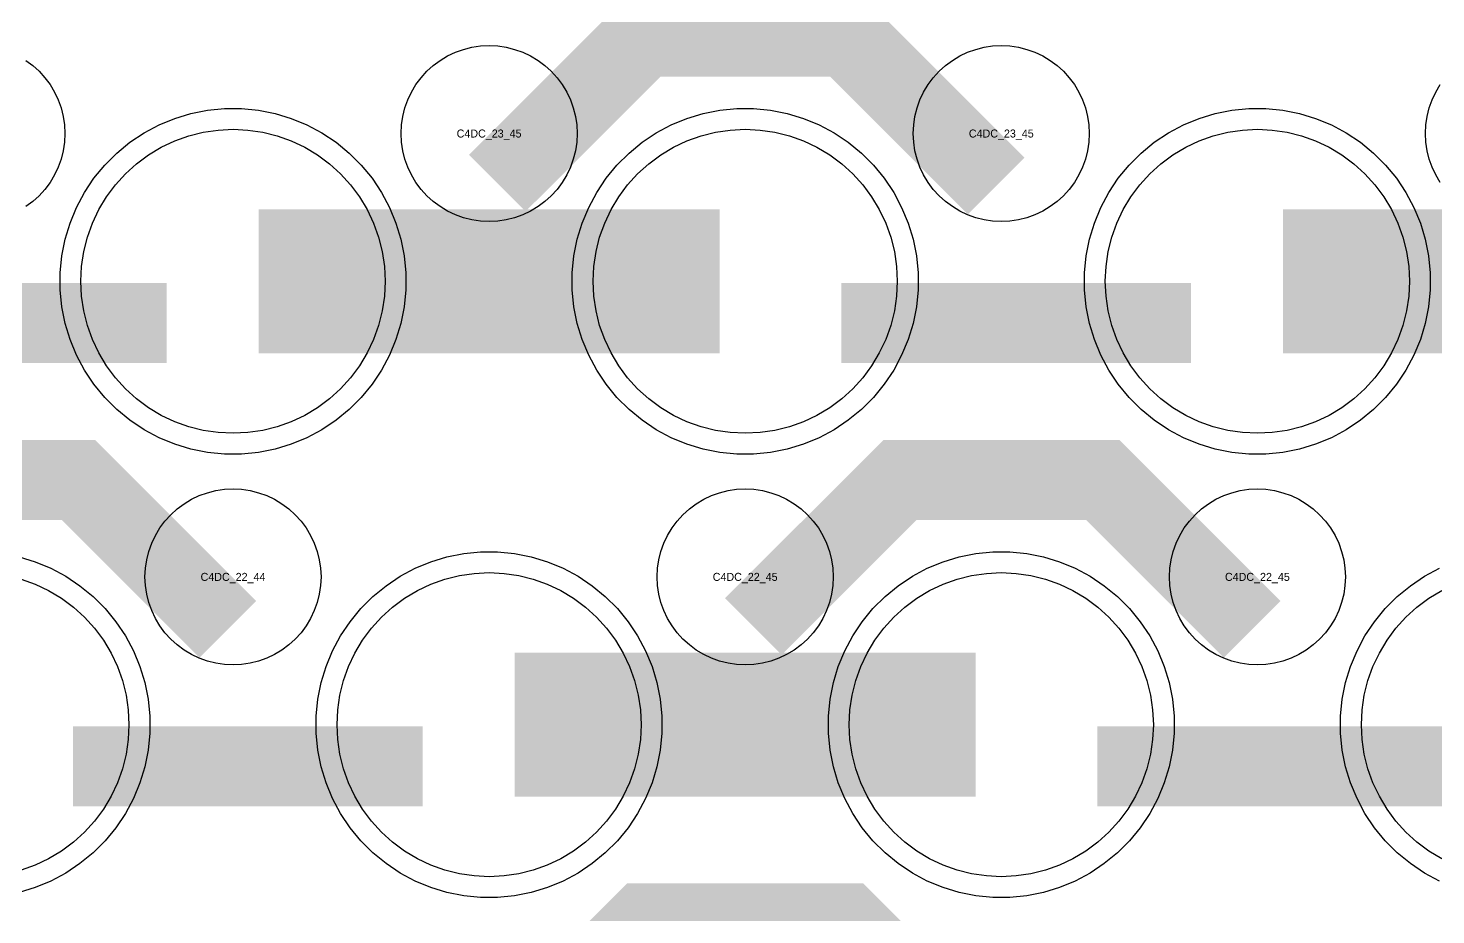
# Model space of a CAD drawing. Extents: x -11880 to 11880, y -14992 to 14992.
# Drawn here: x 2256 to 2695.8, y -11850.6 to -11573.5 of the extents above; entities that cross this region are included whole.
import ezdxf
from ezdxf.enums import TextEntityAlignment as Align

# ---------------------------------------------------------------- set-up
doc = ezdxf.new("R2010")
doc.units = 0
doc.header["$MEASUREMENT"] = 0
for name, color, linetype in [('GDS_775_DT_237', 138, 'CONTINUOUS'), ('RDL1_FS', 34, 'CONTINUOUS'), ('RDL_BS', 160, 'CONTINUOUS')]:
    doc.layers.add(name, color=color, linetype=linetype)

msp = doc.modelspace()

# ---------------------------------------------------------------- linework, layer by layer
at = {"layer": 'RDL1_FS', "color": 241, "true_color": 0xf7abae}
for points in [[(2320, -11700.099), (2315.343, -11699.87), (2310.732, -11699.186), (2306.209, -11698.054), (2301.819, -11696.482), (2297.605, -11694.49), (2293.605, -11692.092), (2289.86, -11689.314), (2286.406, -11686.184), (2283.276, -11682.73), (2280.498, -11678.985), (2278.1, -11674.985), (2276.108, -11670.771), (2274.536, -11666.381), (2273.404, -11661.858), (2272.72, -11657.247), (2272.491, -11652.59), (2272.72, -11647.933), (2273.404, -11643.322), (2274.536, -11638.799), (2276.108, -11634.409), (2278.1, -11630.195), (2280.498, -11626.195), (2283.276, -11622.45), (2286.406, -11618.996), (2289.86, -11615.866), (2293.605, -11613.088), (2297.605, -11610.69), (2301.819, -11608.698), (2306.209, -11607.126), (2310.732, -11605.994), (2315.343, -11605.31), (2320, -11605.081), (2324.657, -11605.31), (2329.268, -11605.994), (2333.791, -11607.126), (2338.181, -11608.698), (2342.395, -11610.69), (2346.395, -11613.088), (2350.14, -11615.866), (2353.594, -11618.996), (2356.724, -11622.45), (2359.502, -11626.195), (2361.9, -11630.195), (2363.892, -11634.409), (2365.464, -11638.799), (2366.596, -11643.322), (2367.28, -11647.933), (2367.509, -11652.59), (2367.28, -11657.247), (2366.596, -11661.858), (2365.464, -11666.381), (2363.892, -11670.771), (2361.9, -11674.985), (2359.502, -11678.985), (2356.724, -11682.73), (2353.594, -11686.184), (2350.14, -11689.314), (2346.395, -11692.092), (2342.395, -11694.49), (2338.181, -11696.482), (2333.791, -11698.054), (2329.268, -11699.186), (2324.657, -11699.87)], [(2480, -11700.099), (2475.343, -11699.87), (2470.732, -11699.186), (2466.209, -11698.054), (2461.819, -11696.482), (2457.605, -11694.49), (2453.605, -11692.092), (2449.86, -11689.314), (2446.406, -11686.184), (2443.276, -11682.73), (2440.498, -11678.985), (2438.1, -11674.985), (2436.108, -11670.771), (2434.536, -11666.381), (2433.404, -11661.858), (2432.72, -11657.247), (2432.491, -11652.59), (2432.72, -11647.933), (2433.404, -11643.322), (2434.536, -11638.799), (2436.108, -11634.409), (2438.1, -11630.195), (2440.498, -11626.195), (2443.276, -11622.45), (2446.406, -11618.996), (2449.86, -11615.866), (2453.605, -11613.088), (2457.605, -11610.69), (2461.819, -11608.698), (2466.209, -11607.126), (2470.732, -11605.994), (2475.343, -11605.31), (2480, -11605.081), (2484.657, -11605.31), (2489.268, -11605.994), (2493.791, -11607.126), (2498.181, -11608.698), (2502.395, -11610.69), (2506.395, -11613.088), (2510.14, -11615.866), (2513.594, -11618.996), (2516.724, -11622.45), (2519.502, -11626.195), (2521.9, -11630.195), (2523.892, -11634.409), (2525.464, -11638.799), (2526.596, -11643.322), (2527.28, -11647.933), (2527.509, -11652.59), (2527.28, -11657.247), (2526.596, -11661.858), (2525.464, -11666.381), (2523.892, -11670.771), (2521.9, -11674.985), (2519.502, -11678.985), (2516.724, -11682.73), (2513.594, -11686.184), (2510.14, -11689.314), (2506.395, -11692.092), (2502.395, -11694.49), (2498.181, -11696.482), (2493.791, -11698.054), (2489.268, -11699.186), (2484.657, -11699.87)], [(2640, -11700.099), (2635.343, -11699.87), (2630.732, -11699.186), (2626.209, -11698.054), (2621.819, -11696.482), (2617.605, -11694.49), (2613.605, -11692.092), (2609.86, -11689.314), (2606.406, -11686.184), (2603.276, -11682.73), (2600.498, -11678.985), (2598.1, -11674.985), (2596.108, -11670.771), (2594.536, -11666.381), (2593.404, -11661.858), (2592.72, -11657.247), (2592.491, -11652.59), (2592.72, -11647.933), (2593.404, -11643.322), (2594.536, -11638.799), (2596.108, -11634.409), (2598.1, -11630.195), (2600.498, -11626.195), (2603.276, -11622.45), (2606.406, -11618.996), (2609.86, -11615.866), (2613.605, -11613.088), (2617.605, -11610.69), (2621.819, -11608.698), (2626.209, -11607.126), (2630.732, -11605.994), (2635.343, -11605.31), (2640, -11605.081), (2644.657, -11605.31), (2649.268, -11605.994), (2653.791, -11607.126), (2658.181, -11608.698), (2662.395, -11610.69), (2666.395, -11613.088), (2670.14, -11615.866), (2673.594, -11618.996), (2676.724, -11622.45), (2679.502, -11626.195), (2681.9, -11630.195), (2683.892, -11634.409), (2685.464, -11638.799), (2686.596, -11643.322), (2687.28, -11647.933), (2687.509, -11652.59), (2687.28, -11657.247), (2686.596, -11661.858), (2685.464, -11666.381), (2683.892, -11670.771), (2681.9, -11674.985), (2679.502, -11678.985), (2676.724, -11682.73), (2673.594, -11686.184), (2670.14, -11689.314), (2666.395, -11692.092), (2662.395, -11694.49), (2658.181, -11696.482), (2653.791, -11698.054), (2649.268, -11699.186), (2644.657, -11699.87)]]:
    msp.add_lwpolyline(points, close=True, dxfattribs=at)
for points in [[(2328.002, -11652.59, 45, 45, 0), (2400.002, -11652.59, 45, 45, 0)], [(2400.002, -11652.59, 45, 45, 0), (2472.002, -11652.59, 45, 45, 0)], [(2648.002, -11652.59, 45, 45, 0), (2720.002, -11652.59, 45, 45, 0)]]:
    msp.add_lwpolyline(points, format="xyseb", dxfattribs=at)
at = {"layer": 'RDL1_FS'}
for points in [[(2400, -11838.664), (2395.343, -11838.435), (2390.732, -11837.751), (2386.209, -11836.619), (2381.819, -11835.047), (2377.605, -11833.055), (2373.605, -11830.657), (2369.86, -11827.879), (2366.406, -11824.749), (2363.276, -11821.295), (2360.498, -11817.55), (2358.1, -11813.55), (2356.108, -11809.336), (2354.536, -11804.946), (2353.404, -11800.423), (2352.72, -11795.812), (2352.491, -11791.155), (2352.72, -11786.498), (2353.404, -11781.887), (2354.536, -11777.364), (2356.108, -11772.974), (2358.1, -11768.76), (2360.498, -11764.76), (2363.276, -11761.015), (2366.406, -11757.561), (2369.86, -11754.431), (2373.605, -11751.653), (2377.605, -11749.255), (2381.819, -11747.263), (2386.209, -11745.691), (2390.732, -11744.559), (2395.343, -11743.875), (2400, -11743.646), (2404.657, -11743.875), (2409.268, -11744.559), (2413.791, -11745.691), (2418.181, -11747.263), (2422.395, -11749.255), (2426.395, -11751.653), (2430.14, -11754.431), (2433.594, -11757.561), (2436.724, -11761.015), (2439.502, -11764.76), (2441.9, -11768.76), (2443.892, -11772.974), (2445.464, -11777.364), (2446.596, -11781.887), (2447.28, -11786.498), (2447.509, -11791.155), (2447.28, -11795.812), (2446.596, -11800.423), (2445.464, -11804.946), (2443.892, -11809.336), (2441.9, -11813.55), (2439.502, -11817.55), (2436.724, -11821.295), (2433.594, -11824.749), (2430.14, -11827.879), (2426.395, -11830.657), (2422.395, -11833.055), (2418.181, -11835.047), (2413.791, -11836.619), (2409.268, -11837.751), (2404.657, -11838.435)], [(2560, -11838.664), (2555.343, -11838.435), (2550.732, -11837.751), (2546.209, -11836.619), (2541.819, -11835.047), (2537.605, -11833.055), (2533.605, -11830.657), (2529.86, -11827.879), (2526.406, -11824.749), (2523.276, -11821.295), (2520.498, -11817.55), (2518.1, -11813.55), (2516.108, -11809.336), (2514.536, -11804.946), (2513.404, -11800.423), (2512.72, -11795.812), (2512.491, -11791.155), (2512.72, -11786.498), (2513.404, -11781.887), (2514.536, -11777.364), (2516.108, -11772.974), (2518.1, -11768.76), (2520.498, -11764.76), (2523.276, -11761.015), (2526.406, -11757.561), (2529.86, -11754.431), (2533.605, -11751.653), (2537.605, -11749.255), (2541.819, -11747.263), (2546.209, -11745.691), (2550.732, -11744.559), (2555.343, -11743.875), (2560, -11743.646), (2564.657, -11743.875), (2569.268, -11744.559), (2573.791, -11745.691), (2578.181, -11747.263), (2582.395, -11749.255), (2586.395, -11751.653), (2590.14, -11754.431), (2593.594, -11757.561), (2596.724, -11761.015), (2599.502, -11764.76), (2601.9, -11768.76), (2603.892, -11772.974), (2605.464, -11777.364), (2606.596, -11781.887), (2607.28, -11786.498), (2607.509, -11791.155), (2607.28, -11795.812), (2606.596, -11800.423), (2605.464, -11804.946), (2603.892, -11809.336), (2601.9, -11813.55), (2599.502, -11817.55), (2596.724, -11821.295), (2593.594, -11824.749), (2590.14, -11827.879), (2586.395, -11830.657), (2582.395, -11833.055), (2578.181, -11835.047), (2573.791, -11836.619), (2569.268, -11837.751), (2564.657, -11838.435)]]:
    msp.add_lwpolyline(points, close=True, dxfattribs=at)
for points in [[(2253.791, -11745.691), (2258.181, -11747.263), (2262.395, -11749.255), (2266.395, -11751.653), (2270.14, -11754.431), (2273.594, -11757.561), (2276.724, -11761.015), (2279.502, -11764.76), (2281.9, -11768.76), (2283.892, -11772.974), (2285.464, -11777.364), (2286.596, -11781.887), (2287.28, -11786.498), (2287.509, -11791.155), (2287.28, -11795.812), (2286.596, -11800.423), (2285.464, -11804.946), (2283.892, -11809.336), (2281.9, -11813.55), (2279.502, -11817.55), (2276.724, -11821.295), (2273.594, -11824.749), (2270.14, -11827.879), (2266.395, -11830.657), (2262.395, -11833.055), (2258.181, -11835.047), (2253.791, -11836.619)], [(2697.605, -11833.055), (2693.605, -11830.657), (2689.86, -11827.879), (2686.406, -11824.749), (2683.276, -11821.295), (2680.498, -11817.55), (2678.1, -11813.55), (2676.108, -11809.336), (2674.536, -11804.946), (2673.404, -11800.423), (2672.72, -11795.812), (2672.491, -11791.155), (2672.72, -11786.498), (2673.404, -11781.887), (2674.536, -11777.364), (2676.108, -11772.974), (2678.1, -11768.76), (2680.498, -11764.76), (2683.276, -11761.015), (2686.406, -11757.561), (2689.86, -11754.431), (2693.605, -11751.653), (2697.605, -11749.255)]]:
    msp.add_lwpolyline(points, dxfattribs=at)
for points in [[(2408.002, -11791.155, 45, 45, 0), (2480.002, -11791.155, 45, 45, 0)], [(2480.002, -11791.155, 45, 45, 0), (2552.002, -11791.155, 45, 45, 0)]]:
    msp.add_lwpolyline(points, format="xyseb", dxfattribs=at)
at = {"layer": 'RDL_BS'}
for points in [[(2402.562, -11621.904, 25, 25, 0), (2448.377, -11576.089, 25, 25, 0), (2481.93, -11576.089, 25, 25, 0)], [(2558.401, -11622.803, 25, 25, 0), (2511.687, -11576.089, 25, 25, 0), (2481.929, -11576.089, 25, 25, 0)], [(2318.401, -11761.368, 25, 25, 0), (2271.687, -11714.654, 25, 25, 0), (2241.929, -11714.654, 25, 25, 0)], [(2482.562, -11760.469, 25, 25, 0), (2528.377, -11714.654, 25, 25, 0), (2561.93, -11714.654, 25, 25, 0)], [(2638.401, -11761.368, 25, 25, 0), (2591.687, -11714.654, 25, 25, 0), (2561.929, -11714.654, 25, 25, 0)], [(2270.016, -11804.168, 25, 25, 0), (2379.281, -11804.168, 25, 25, 0)], [(2590.016, -11804.168, 25, 25, 0), (2699.281, -11804.168, 25, 25, 0)], [(2402.562, -11899.034, 25, 25, 0), (2448.377, -11853.219, 25, 25, 0), (2481.93, -11853.219, 25, 25, 0)], [(2558.401, -11899.933, 25, 25, 0), (2511.687, -11853.219, 25, 25, 0), (2481.929, -11853.219, 25, 25, 0)]]:
    msp.add_lwpolyline(points, format="xyseb", dxfattribs=at)
for points in [[(2400, -11633.896), (2397.307, -11633.764), (2394.635, -11633.368), (2392.016, -11632.711), (2389.481, -11631.804), (2387.044, -11630.652), (2384.72, -11629.259), (2382.557, -11627.656), (2380.558, -11625.844), (2378.746, -11623.845), (2377.143, -11621.682), (2375.75, -11619.358), (2374.598, -11616.921), (2373.691, -11614.386), (2373.034, -11611.767), (2372.638, -11609.095), (2372.506, -11606.402), (2372.638, -11603.709), (2373.034, -11601.037), (2373.691, -11598.418), (2374.598, -11595.883), (2375.75, -11593.446), (2377.143, -11591.122), (2378.746, -11588.959), (2380.558, -11586.96), (2382.557, -11585.148), (2384.72, -11583.545), (2387.044, -11582.152), (2389.481, -11581), (2392.016, -11580.093), (2394.635, -11579.436), (2397.307, -11579.04), (2400, -11578.908), (2402.693, -11579.04), (2405.365, -11579.436), (2407.984, -11580.093), (2410.519, -11581), (2412.956, -11582.152), (2415.28, -11583.545), (2417.443, -11585.148), (2419.442, -11586.96), (2421.254, -11588.959), (2422.857, -11591.122), (2424.25, -11593.446), (2425.402, -11595.883), (2426.309, -11598.418), (2426.966, -11601.037), (2427.362, -11603.709), (2427.494, -11606.402), (2427.362, -11609.095), (2426.966, -11611.767), (2426.309, -11614.386), (2425.402, -11616.921), (2424.25, -11619.358), (2422.857, -11621.682), (2421.254, -11623.845), (2419.442, -11625.844), (2417.443, -11627.656), (2415.28, -11629.259), (2412.956, -11630.652), (2410.519, -11631.804), (2407.984, -11632.711), (2405.365, -11633.368), (2402.693, -11633.764)], [(2560, -11633.896), (2557.307, -11633.764), (2554.635, -11633.368), (2552.016, -11632.711), (2549.481, -11631.804), (2547.044, -11630.652), (2544.72, -11629.259), (2542.557, -11627.656), (2540.558, -11625.844), (2538.746, -11623.845), (2537.143, -11621.682), (2535.75, -11619.358), (2534.598, -11616.921), (2533.691, -11614.386), (2533.034, -11611.767), (2532.638, -11609.095), (2532.506, -11606.402), (2532.638, -11603.709), (2533.034, -11601.037), (2533.691, -11598.418), (2534.598, -11595.883), (2535.75, -11593.446), (2537.143, -11591.122), (2538.746, -11588.959), (2540.558, -11586.96), (2542.557, -11585.148), (2544.72, -11583.545), (2547.044, -11582.152), (2549.481, -11581), (2552.016, -11580.093), (2554.635, -11579.436), (2557.307, -11579.04), (2560, -11578.908), (2562.693, -11579.04), (2565.365, -11579.436), (2567.984, -11580.093), (2570.519, -11581), (2572.956, -11582.152), (2575.28, -11583.545), (2577.443, -11585.148), (2579.442, -11586.96), (2581.254, -11588.959), (2582.857, -11591.122), (2584.25, -11593.446), (2585.402, -11595.883), (2586.309, -11598.418), (2586.966, -11601.037), (2587.362, -11603.709), (2587.494, -11606.402), (2587.362, -11609.095), (2586.966, -11611.767), (2586.309, -11614.386), (2585.402, -11616.921), (2584.25, -11619.358), (2582.857, -11621.682), (2581.254, -11623.845), (2579.442, -11625.844), (2577.443, -11627.656), (2575.28, -11629.259), (2572.956, -11630.652), (2570.519, -11631.804), (2567.984, -11632.711), (2565.365, -11633.368), (2562.693, -11633.764)], [(2320, -11772.461), (2317.307, -11772.329), (2314.635, -11771.933), (2312.016, -11771.276), (2309.481, -11770.369), (2307.044, -11769.217), (2304.72, -11767.824), (2302.557, -11766.221), (2300.558, -11764.409), (2298.746, -11762.41), (2297.143, -11760.247), (2295.75, -11757.923), (2294.598, -11755.486), (2293.691, -11752.951), (2293.034, -11750.332), (2292.638, -11747.66), (2292.506, -11744.967), (2292.638, -11742.274), (2293.034, -11739.602), (2293.691, -11736.983), (2294.598, -11734.448), (2295.75, -11732.011), (2297.143, -11729.687), (2298.746, -11727.524), (2300.558, -11725.525), (2302.557, -11723.713), (2304.72, -11722.11), (2307.044, -11720.717), (2309.481, -11719.565), (2312.016, -11718.658), (2314.635, -11718.001), (2317.307, -11717.605), (2320, -11717.473), (2322.693, -11717.605), (2325.365, -11718.001), (2327.984, -11718.658), (2330.519, -11719.565), (2332.956, -11720.717), (2335.28, -11722.11), (2337.443, -11723.713), (2339.442, -11725.525), (2341.254, -11727.524), (2342.857, -11729.687), (2344.25, -11732.011), (2345.402, -11734.448), (2346.309, -11736.983), (2346.966, -11739.602), (2347.362, -11742.274), (2347.494, -11744.967), (2347.362, -11747.66), (2346.966, -11750.332), (2346.309, -11752.951), (2345.402, -11755.486), (2344.25, -11757.923), (2342.857, -11760.247), (2341.254, -11762.41), (2339.442, -11764.409), (2337.443, -11766.221), (2335.28, -11767.824), (2332.956, -11769.217), (2330.519, -11770.369), (2327.984, -11771.276), (2325.365, -11771.933), (2322.693, -11772.329)], [(2480, -11772.461), (2477.307, -11772.329), (2474.635, -11771.933), (2472.016, -11771.276), (2469.481, -11770.369), (2467.044, -11769.217), (2464.72, -11767.824), (2462.557, -11766.221), (2460.558, -11764.409), (2458.746, -11762.41), (2457.143, -11760.247), (2455.75, -11757.923), (2454.598, -11755.486), (2453.691, -11752.951), (2453.034, -11750.332), (2452.638, -11747.66), (2452.506, -11744.967), (2452.638, -11742.274), (2453.034, -11739.602), (2453.691, -11736.983), (2454.598, -11734.448), (2455.75, -11732.011), (2457.143, -11729.687), (2458.746, -11727.524), (2460.558, -11725.525), (2462.557, -11723.713), (2464.72, -11722.11), (2467.044, -11720.717), (2469.481, -11719.565), (2472.016, -11718.658), (2474.635, -11718.001), (2477.307, -11717.605), (2480, -11717.473), (2482.693, -11717.605), (2485.365, -11718.001), (2487.984, -11718.658), (2490.519, -11719.565), (2492.956, -11720.717), (2495.28, -11722.11), (2497.443, -11723.713), (2499.442, -11725.525), (2501.254, -11727.524), (2502.857, -11729.687), (2504.25, -11732.011), (2505.402, -11734.448), (2506.309, -11736.983), (2506.966, -11739.602), (2507.362, -11742.274), (2507.494, -11744.967), (2507.362, -11747.66), (2506.966, -11750.332), (2506.309, -11752.951), (2505.402, -11755.486), (2504.25, -11757.923), (2502.857, -11760.247), (2501.254, -11762.41), (2499.442, -11764.409), (2497.443, -11766.221), (2495.28, -11767.824), (2492.956, -11769.217), (2490.519, -11770.369), (2487.984, -11771.276), (2485.365, -11771.933), (2482.693, -11772.329)], [(2640, -11772.461), (2637.307, -11772.329), (2634.635, -11771.933), (2632.016, -11771.276), (2629.481, -11770.369), (2627.044, -11769.217), (2624.72, -11767.824), (2622.557, -11766.221), (2620.558, -11764.409), (2618.746, -11762.41), (2617.143, -11760.247), (2615.75, -11757.923), (2614.598, -11755.486), (2613.691, -11752.951), (2613.034, -11750.332), (2612.638, -11747.66), (2612.506, -11744.967), (2612.638, -11742.274), (2613.034, -11739.602), (2613.691, -11736.983), (2614.598, -11734.448), (2615.75, -11732.011), (2617.143, -11729.687), (2618.746, -11727.524), (2620.558, -11725.525), (2622.557, -11723.713), (2624.72, -11722.11), (2627.044, -11720.717), (2629.481, -11719.565), (2632.016, -11718.658), (2634.635, -11718.001), (2637.307, -11717.605), (2640, -11717.473), (2642.693, -11717.605), (2645.365, -11718.001), (2647.984, -11718.658), (2650.519, -11719.565), (2652.956, -11720.717), (2655.28, -11722.11), (2657.443, -11723.713), (2659.442, -11725.525), (2661.254, -11727.524), (2662.857, -11729.687), (2664.25, -11732.011), (2665.402, -11734.448), (2666.309, -11736.983), (2666.966, -11739.602), (2667.362, -11742.274), (2667.494, -11744.967), (2667.362, -11747.66), (2666.966, -11750.332), (2666.309, -11752.951), (2665.402, -11755.486), (2664.25, -11757.923), (2662.857, -11760.247), (2661.254, -11762.41), (2659.442, -11764.409), (2657.443, -11766.221), (2655.28, -11767.824), (2652.956, -11769.217), (2650.519, -11770.369), (2647.984, -11771.276), (2645.365, -11771.933), (2642.693, -11772.329)], [(2397.356, -11845.155), (2392.062, -11844.638), (2386.835, -11843.592), (2381.795, -11842.061), (2376.885, -11840.03), (2372.223, -11837.538), (2367.809, -11834.591), (2363.708, -11831.229), (2359.926, -11827.447), (2356.564, -11823.346), (2353.617, -11818.932), (2351.125, -11814.27), (2349.094, -11809.36), (2347.563, -11804.32), (2346.517, -11799.093), (2346, -11793.799), (2346, -11788.511), (2346.517, -11783.217), (2347.563, -11777.99), (2349.094, -11772.95), (2351.125, -11768.04), (2353.617, -11763.378), (2356.564, -11758.964), (2359.926, -11754.863), (2363.708, -11751.081), (2367.809, -11747.719), (2372.223, -11744.772), (2376.885, -11742.28), (2381.795, -11740.249), (2386.835, -11738.718), (2392.062, -11737.672), (2397.356, -11737.155), (2402.644, -11737.155), (2407.938, -11737.672), (2413.165, -11738.718), (2418.205, -11740.249), (2423.115, -11742.28), (2427.777, -11744.772), (2432.191, -11747.719), (2436.292, -11751.081), (2440.074, -11754.863), (2443.436, -11758.964), (2446.383, -11763.378), (2448.875, -11768.04), (2450.906, -11772.95), (2452.437, -11777.99), (2453.483, -11783.217), (2454, -11788.511), (2454, -11793.799), (2453.483, -11799.093), (2452.437, -11804.32), (2450.906, -11809.36), (2448.875, -11814.27), (2446.383, -11818.932), (2443.436, -11823.346), (2440.074, -11827.447), (2436.292, -11831.229), (2432.191, -11834.591), (2427.777, -11837.538), (2423.115, -11840.03), (2418.205, -11842.061), (2413.165, -11843.592), (2407.938, -11844.638), (2402.644, -11845.155)], [(2557.356, -11845.155), (2552.062, -11844.638), (2546.835, -11843.592), (2541.795, -11842.061), (2536.885, -11840.03), (2532.223, -11837.538), (2527.809, -11834.591), (2523.708, -11831.229), (2519.926, -11827.447), (2516.564, -11823.346), (2513.617, -11818.932), (2511.125, -11814.27), (2509.094, -11809.36), (2507.563, -11804.32), (2506.517, -11799.093), (2506, -11793.799), (2506, -11788.511), (2506.517, -11783.217), (2507.563, -11777.99), (2509.094, -11772.95), (2511.125, -11768.04), (2513.617, -11763.378), (2516.564, -11758.964), (2519.926, -11754.863), (2523.708, -11751.081), (2527.809, -11747.719), (2532.223, -11744.772), (2536.885, -11742.28), (2541.795, -11740.249), (2546.835, -11738.718), (2552.062, -11737.672), (2557.356, -11737.155), (2562.644, -11737.155), (2567.938, -11737.672), (2573.165, -11738.718), (2578.205, -11740.249), (2583.115, -11742.28), (2587.777, -11744.772), (2592.191, -11747.719), (2596.292, -11751.081), (2600.074, -11754.863), (2603.436, -11758.964), (2606.383, -11763.378), (2608.875, -11768.04), (2610.906, -11772.95), (2612.437, -11777.99), (2613.483, -11783.217), (2614, -11788.511), (2614, -11793.799), (2613.483, -11799.093), (2612.437, -11804.32), (2610.906, -11809.36), (2608.875, -11814.27), (2606.383, -11818.932), (2603.436, -11823.346), (2600.074, -11827.447), (2596.292, -11831.229), (2592.191, -11834.591), (2587.777, -11837.538), (2583.115, -11840.03), (2578.205, -11842.061), (2573.165, -11843.592), (2567.938, -11844.638), (2562.644, -11845.155)]]:
    msp.add_lwpolyline(points, close=True, dxfattribs=at)
for points in [[(2255.28, -11583.545), (2257.443, -11585.148), (2259.442, -11586.96), (2261.254, -11588.959), (2262.857, -11591.122), (2264.25, -11593.446), (2265.402, -11595.883), (2266.309, -11598.418), (2266.966, -11601.037), (2267.362, -11603.709), (2267.494, -11606.402), (2267.362, -11609.095), (2266.966, -11611.767), (2266.309, -11614.386), (2265.402, -11616.921), (2264.25, -11619.358), (2262.857, -11621.682), (2261.254, -11623.845), (2259.442, -11625.844), (2257.443, -11627.656), (2255.28, -11629.259)], [(2697.143, -11621.682), (2695.75, -11619.358), (2694.598, -11616.921), (2693.691, -11614.386), (2693.034, -11611.767), (2692.638, -11609.095), (2692.506, -11606.402), (2692.638, -11603.709), (2693.034, -11601.037), (2693.691, -11598.418), (2694.598, -11595.883), (2695.75, -11593.446), (2697.143, -11591.122)], [(2253.165, -11738.718), (2258.205, -11740.249), (2263.115, -11742.28), (2267.777, -11744.772), (2272.191, -11747.719), (2276.292, -11751.081), (2280.074, -11754.863), (2283.436, -11758.964), (2286.383, -11763.378), (2288.875, -11768.04), (2290.906, -11772.95), (2292.437, -11777.99), (2293.483, -11783.217), (2294, -11788.511), (2294, -11793.799), (2293.483, -11799.093), (2292.437, -11804.32), (2290.906, -11809.36), (2288.875, -11814.27), (2286.383, -11818.932), (2283.436, -11823.346), (2280.074, -11827.447), (2276.292, -11831.229), (2272.191, -11834.591), (2267.777, -11837.538), (2263.115, -11840.03), (2258.205, -11842.061), (2253.165, -11843.592)], [(2696.885, -11840.03), (2692.223, -11837.538), (2687.809, -11834.591), (2683.708, -11831.229), (2679.926, -11827.447), (2676.564, -11823.346), (2673.617, -11818.932), (2671.125, -11814.27), (2669.094, -11809.36), (2667.563, -11804.32), (2666.517, -11799.093), (2666, -11793.799), (2666, -11788.511), (2666.517, -11783.217), (2667.563, -11777.99), (2669.094, -11772.95), (2671.125, -11768.04), (2673.617, -11763.378), (2676.564, -11758.964), (2679.926, -11754.863), (2683.708, -11751.081), (2687.809, -11747.719), (2692.223, -11744.772), (2696.885, -11742.28)]]:
    msp.add_lwpolyline(points, dxfattribs=at)
at = {"layer": 'RDL_BS', "color": 241, "true_color": 0xf7abae}
for points in [[(2317.356, -11706.59), (2312.062, -11706.073), (2306.835, -11705.027), (2301.795, -11703.496), (2296.885, -11701.465), (2292.223, -11698.973), (2287.809, -11696.026), (2283.708, -11692.664), (2279.926, -11688.882), (2276.564, -11684.781), (2273.617, -11680.367), (2271.125, -11675.705), (2269.094, -11670.795), (2267.563, -11665.755), (2266.517, -11660.528), (2266, -11655.234), (2266, -11649.946), (2266.517, -11644.652), (2267.563, -11639.425), (2269.094, -11634.385), (2271.125, -11629.475), (2273.617, -11624.813), (2276.564, -11620.399), (2279.926, -11616.298), (2283.708, -11612.516), (2287.809, -11609.154), (2292.223, -11606.207), (2296.885, -11603.715), (2301.795, -11601.684), (2306.835, -11600.153), (2312.062, -11599.107), (2317.356, -11598.59), (2322.644, -11598.59), (2327.938, -11599.107), (2333.165, -11600.153), (2338.205, -11601.684), (2343.115, -11603.715), (2347.777, -11606.207), (2352.191, -11609.154), (2356.292, -11612.516), (2360.074, -11616.298), (2363.436, -11620.399), (2366.383, -11624.813), (2368.875, -11629.475), (2370.906, -11634.385), (2372.437, -11639.425), (2373.483, -11644.652), (2374, -11649.946), (2374, -11655.234), (2373.483, -11660.528), (2372.437, -11665.755), (2370.906, -11670.795), (2368.875, -11675.705), (2366.383, -11680.367), (2363.436, -11684.781), (2360.074, -11688.882), (2356.292, -11692.664), (2352.191, -11696.026), (2347.777, -11698.973), (2343.115, -11701.465), (2338.205, -11703.496), (2333.165, -11705.027), (2327.938, -11706.073), (2322.644, -11706.59)], [(2477.356, -11706.59), (2472.062, -11706.073), (2466.835, -11705.027), (2461.795, -11703.496), (2456.885, -11701.465), (2452.223, -11698.973), (2447.809, -11696.026), (2443.708, -11692.664), (2439.926, -11688.882), (2436.564, -11684.781), (2433.617, -11680.367), (2431.125, -11675.705), (2429.094, -11670.795), (2427.563, -11665.755), (2426.517, -11660.528), (2426, -11655.234), (2426, -11649.946), (2426.517, -11644.652), (2427.563, -11639.425), (2429.094, -11634.385), (2431.125, -11629.475), (2433.617, -11624.813), (2436.564, -11620.399), (2439.926, -11616.298), (2443.708, -11612.516), (2447.809, -11609.154), (2452.223, -11606.207), (2456.885, -11603.715), (2461.795, -11601.684), (2466.835, -11600.153), (2472.062, -11599.107), (2477.356, -11598.59), (2482.644, -11598.59), (2487.938, -11599.107), (2493.165, -11600.153), (2498.205, -11601.684), (2503.115, -11603.715), (2507.777, -11606.207), (2512.191, -11609.154), (2516.292, -11612.516), (2520.074, -11616.298), (2523.436, -11620.399), (2526.383, -11624.813), (2528.875, -11629.475), (2530.906, -11634.385), (2532.437, -11639.425), (2533.483, -11644.652), (2534, -11649.946), (2534, -11655.234), (2533.483, -11660.528), (2532.437, -11665.755), (2530.906, -11670.795), (2528.875, -11675.705), (2526.383, -11680.367), (2523.436, -11684.781), (2520.074, -11688.882), (2516.292, -11692.664), (2512.191, -11696.026), (2507.777, -11698.973), (2503.115, -11701.465), (2498.205, -11703.496), (2493.165, -11705.027), (2487.938, -11706.073), (2482.644, -11706.59)], [(2637.356, -11706.59), (2632.062, -11706.073), (2626.835, -11705.027), (2621.795, -11703.496), (2616.885, -11701.465), (2612.223, -11698.973), (2607.809, -11696.026), (2603.708, -11692.664), (2599.926, -11688.882), (2596.564, -11684.781), (2593.617, -11680.367), (2591.125, -11675.705), (2589.094, -11670.795), (2587.563, -11665.755), (2586.517, -11660.528), (2586, -11655.234), (2586, -11649.946), (2586.517, -11644.652), (2587.563, -11639.425), (2589.094, -11634.385), (2591.125, -11629.475), (2593.617, -11624.813), (2596.564, -11620.399), (2599.926, -11616.298), (2603.708, -11612.516), (2607.809, -11609.154), (2612.223, -11606.207), (2616.885, -11603.715), (2621.795, -11601.684), (2626.835, -11600.153), (2632.062, -11599.107), (2637.356, -11598.59), (2642.644, -11598.59), (2647.938, -11599.107), (2653.165, -11600.153), (2658.205, -11601.684), (2663.115, -11603.715), (2667.777, -11606.207), (2672.191, -11609.154), (2676.292, -11612.516), (2680.074, -11616.298), (2683.436, -11620.399), (2686.383, -11624.813), (2688.875, -11629.475), (2690.906, -11634.385), (2692.437, -11639.425), (2693.483, -11644.652), (2694, -11649.946), (2694, -11655.234), (2693.483, -11660.528), (2692.437, -11665.755), (2690.906, -11670.795), (2688.875, -11675.705), (2686.383, -11680.367), (2683.436, -11684.781), (2680.074, -11688.882), (2676.292, -11692.664), (2672.191, -11696.026), (2667.777, -11698.973), (2663.115, -11701.465), (2658.205, -11703.496), (2653.165, -11705.027), (2647.938, -11706.073), (2642.644, -11706.59)]]:
    msp.add_lwpolyline(points, close=True, dxfattribs=at)
for points in [[(2190.016, -11665.603, 25, 25, 0), (2299.281, -11665.603, 25, 25, 0)], [(2510.016, -11665.603, 25, 25, 0), (2619.281, -11665.603, 25, 25, 0)]]:
    msp.add_lwpolyline(points, format="xyseb", dxfattribs=at)

# ---------------------------------------------------------------- texts
at = {"layer": 'GDS_775_DT_237'}
for s, p in [('C4DC_23_45', (2400, -11606.402)), ('C4DC_23_45', (2400, -11606.402)), ('C4DC_23_45', (2560, -11606.402)), ('C4DC_23_45', (2560, -11606.402)), ('C4DC_22_44', (2320, -11744.967)), ('C4DC_22_44', (2320, -11744.967)), ('C4DC_22_45', (2480, -11744.967)), ('C4DC_22_45', (2480, -11744.967)), ('C4DC_22_45', (2640, -11744.967)), ('C4DC_22_45', (2640, -11744.967))]:
    msp.add_text(s, height=2.5, dxfattribs=at).set_placement(p, align=Align.MIDDLE_CENTER)

doc.saveas('drawing.dxf')
